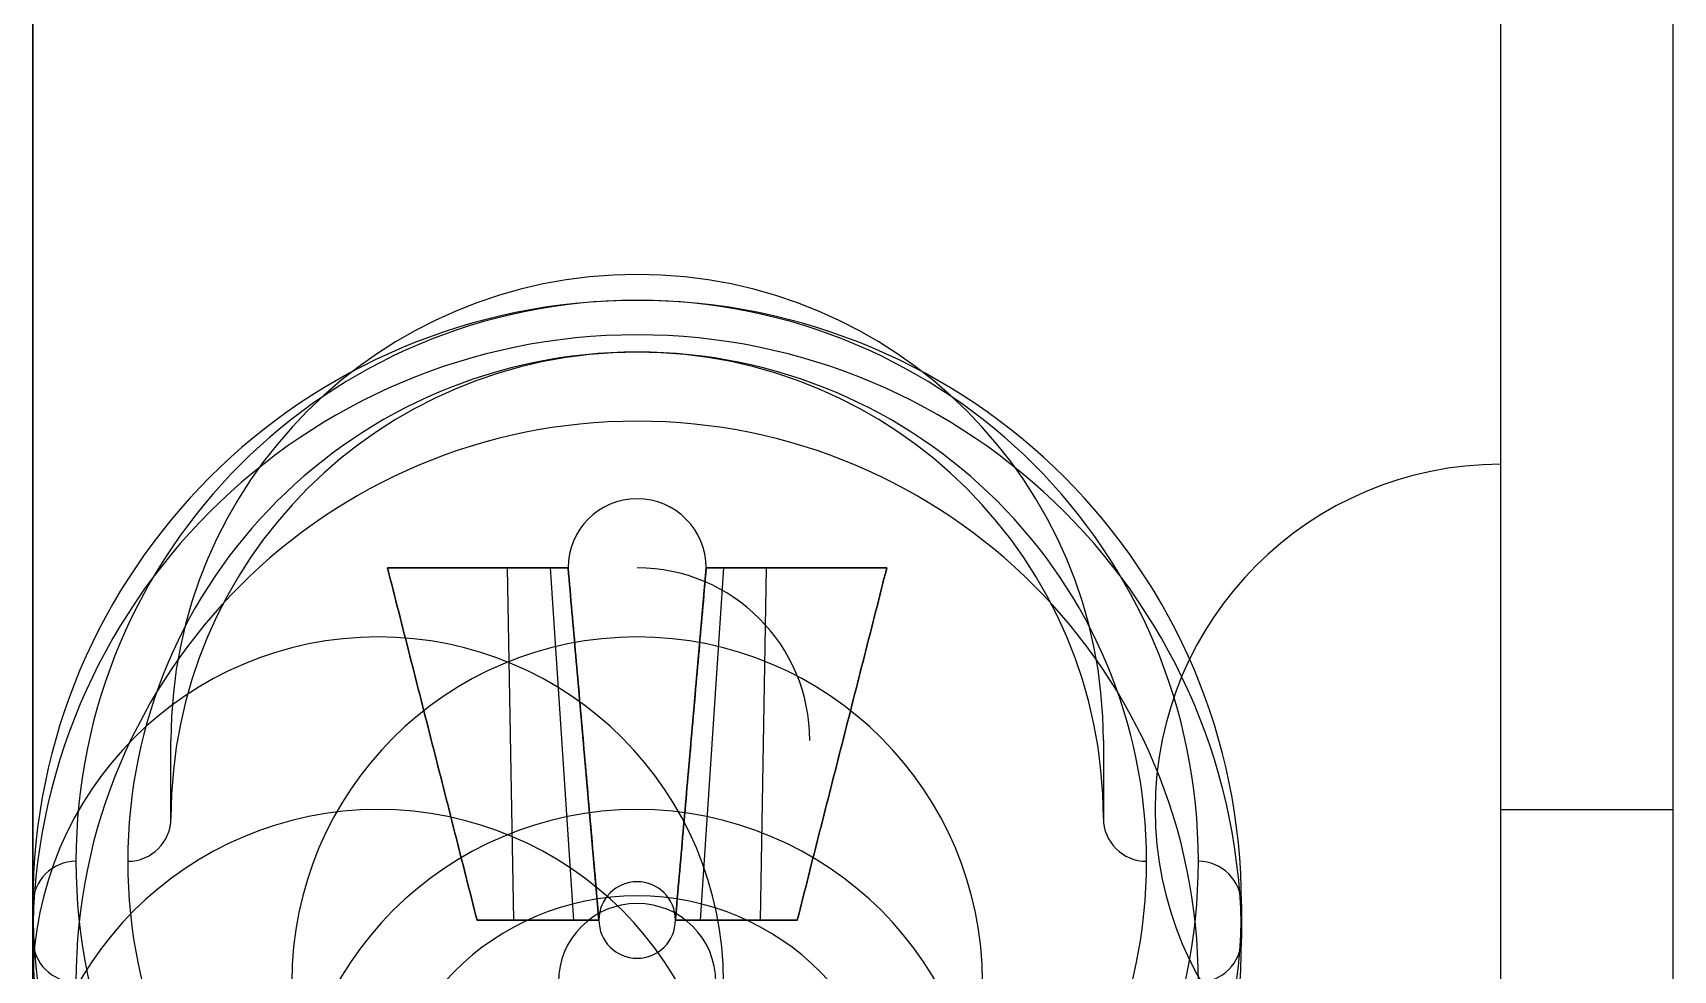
# Model space of a CAD drawing. Header units: millimetres. Extents: x -58 to 58, y -6 to 23.
# Drawn here: x -58 to -48.5, y 1.07 to 6.5 of the extents above; entities that cross this region are included whole.
import ezdxf

# ---------------------------------------------------------------- set-up
doc = ezdxf.new("R2010")
doc.units = ezdxf.units.MM
doc.header["$MEASUREMENT"] = 0
doc.layers.add('CL57_ASM', color=7, linetype='CONTINUOUS')

msp = doc.modelspace()

# ---------------------------------------------------------------- linework, layer by layer
at = {"layer": 'CL57_ASM'}
for p, q in [((-49.5, 22.5, -65.7), (-49.5, 2, -65.7)), ((-49.5, 22.5), (-49.5, 0)), ((-49.5, 22.5, -65.7), (-49.5, 2, -65.7)), ((-49.5, 22.5), (-49.5, 0)), ((-49.5, 22.5, -65.7), (-49.5, 2, -65.7)), ((-49.5, 22.5), (-49.5, 0)), ((-49.5, 22.5, -65.7), (-49.5, 2, -65.7)), ((-49.5, 22.5), (-49.5, 0)), ((-49.5, 22.5, -65.7), (-49.5, 2, -65.7)), ((-49.5, 22.5), (-49.5, 0)), ((-49.5, 22.5, -65.7), (-49.5, 2, -65.7)), ((-49.5, 22.5), (-49.5, 0)), ((-48.5, 2, -65.7), (-48.5, 22, -65.7)), ((-48.5, 0, -1), (-48.5, 22, -1)), ((-48.5, 0, -1), (-48.5, 22, -1)), ((-48.5, 2, -65.7), (-48.5, 22, -65.7)), ((-48.5, 2, -65.7), (-48.5, 22, -65.7)), ((-48.5, 0, -1), (-48.5, 22, -1)), ((-48.5, 0, -1), (-48.5, 22, -1)), ((-48.5, 2, -65.7), (-48.5, 22, -65.7)), ((-48.5, 2, -65.7), (-48.5, 22, -65.7)), ((-48.5, 0, -1), (-48.5, 22, -1)), ((-48.5, 0, -1), (-48.5, 22, -1)), ((-48.5, 2, -65.7), (-48.5, 22, -65.7)), ((-58, 9, -65.7), (-58, 0, -65.7)), ((-58, 9, -65.7), (-58, 0, -65.7)), ((-58, -3.5, -69.2), (-58, 9, -69.2)), ((-58, -3.5, -69.2), (-58, 9, -69.2)), ((-58, 9, -65.7), (-58, 0, -65.7)), ((-58, 9, -65.7), (-58, 0, -65.7)), ((-58, -3.5, -69.2), (-58, 9, -69.2)), ((-58, -3.5, -69.2), (-58, 9, -69.2)), ((-58, 9, -65.7), (-58, 0, -65.7)), ((-58, 9, -65.7), (-58, 0, -65.7)), ((-58, -3.5, -69.2), (-58, 9, -69.2)), ((-58, -3.5, -69.2), (-58, 9, -69.2)), ((-55.9457, 3.4, -33.9), (-55.25, 3.4, -33.9)), ((-55.25, 3.4, -33.1), (-55.9457, 3.4, -33.1)), ((-55.9457, 3.4, -33.9), (-55.25, 3.4, -33.9)), ((-55.25, 3.4, -33.1), (-55.9457, 3.4, -33.1)), ((-55.9457, 3.4, -33.9), (-55.25, 3.4, -33.9)), ((-55.25, 3.4, -33.1), (-55.9457, 3.4, -33.1)), ((-55.9457, 3.4, -33.9), (-55.25, 3.4, -33.9)), ((-55.25, 3.4, -33.1), (-55.9457, 3.4, -33.1)), ((-55.9457, 3.4, -33.9), (-55.25, 3.4, -33.9)), ((-55.25, 3.4, -33.1), (-55.9457, 3.4, -33.1)), ((-55.9457, 3.4, -33.9), (-55.25, 3.4, -33.9)), ((-55.25, 3.4, -33.1), (-55.9457, 3.4, -33.1)), ((-55.0025, 3.4, -34.0025), (-55.25, 3.4, -33.9)), ((-55.25, 3.4, -33.1), (-55.0025, 3.4, -32.9975)), ((-55.2145, 1.36, -33.7215), (-55.25, 3.4, -33.9)), ((-55.2145, 1.36, -33.7215), (-55.25, 3.4, -33.9)), ((-55.0025, 3.4, -34.0025), (-55.25, 3.4, -33.9)), ((-55.25, 3.4, -33.1), (-55.0025, 3.4, -32.9975)), ((-55.2145, 1.36, -33.2785), (-55.25, 3.4, -33.1)), ((-55.2145, 1.36, -33.2785), (-55.25, 3.4, -33.1)), ((-55.0025, 3.4, -34.0025), (-55.25, 3.4, -33.9)), ((-55.25, 3.4, -33.1), (-55.0025, 3.4, -32.9975)), ((-55.2145, 1.36, -33.7215), (-55.25, 3.4, -33.9)), ((-55.2145, 1.36, -33.7215), (-55.25, 3.4, -33.9)), ((-55.0025, 3.4, -34.0025), (-55.25, 3.4, -33.9)), ((-55.25, 3.4, -33.1), (-55.0025, 3.4, -32.9975)), ((-55.2145, 1.36, -33.2785), (-55.25, 3.4, -33.1)), ((-55.2145, 1.36, -33.2785), (-55.25, 3.4, -33.1)), ((-55.0025, 3.4, -34.0025), (-55.25, 3.4, -33.9)), ((-55.25, 3.4, -33.1), (-55.0025, 3.4, -32.9975)), ((-55.2145, 1.36, -33.7215), (-55.25, 3.4, -33.9)), ((-55.2145, 1.36, -33.7215), (-55.25, 3.4, -33.9)), ((-55.0025, 3.4, -34.0025), (-55.25, 3.4, -33.9)), ((-55.25, 3.4, -33.1), (-55.0025, 3.4, -32.9975)), ((-55.2145, 1.36, -33.2785), (-55.25, 3.4, -33.1)), ((-55.2145, 1.36, -33.2785), (-55.25, 3.4, -33.1)), ((-54.9, 3.4, -34.25), (-55.0025, 3.4, -34.0025)), ((-55.0025, 3.4, -32.9975), (-54.9, 3.4, -32.75)), ((-54.8659, 1.36, -33.8659), (-55.0025, 3.4, -34.0025)), ((-54.8659, 1.36, -33.8659), (-55.0025, 3.4, -34.0025)), ((-54.9, 3.4, -34.25), (-55.0025, 3.4, -34.0025)), ((-54.8659, 1.36, -33.1341), (-55.0025, 3.4, -32.9975)), ((-55.0025, 3.4, -32.9975), (-54.9, 3.4, -32.75)), ((-54.8659, 1.36, -33.1341), (-55.0025, 3.4, -32.9975)), ((-54.9, 3.4, -34.25), (-55.0025, 3.4, -34.0025)), ((-55.0025, 3.4, -32.9975), (-54.9, 3.4, -32.75)), ((-54.8659, 1.36, -33.8659), (-55.0025, 3.4, -34.0025)), ((-54.8659, 1.36, -33.8659), (-55.0025, 3.4, -34.0025)), ((-54.9, 3.4, -34.25), (-55.0025, 3.4, -34.0025)), ((-54.8659, 1.36, -33.1341), (-55.0025, 3.4, -32.9975)), ((-55.0025, 3.4, -32.9975), (-54.9, 3.4, -32.75)), ((-54.8659, 1.36, -33.1341), (-55.0025, 3.4, -32.9975)), ((-54.9, 3.4, -34.25), (-55.0025, 3.4, -34.0025)), ((-55.0025, 3.4, -32.9975), (-54.9, 3.4, -32.75)), ((-54.8659, 1.36, -33.8659), (-55.0025, 3.4, -34.0025)), ((-54.8659, 1.36, -33.8659), (-55.0025, 3.4, -34.0025)), ((-54.9, 3.4, -34.25), (-55.0025, 3.4, -34.0025)), ((-54.8659, 1.36, -33.1341), (-55.0025, 3.4, -32.9975)), ((-55.0025, 3.4, -32.9975), (-54.9, 3.4, -32.75)), ((-54.8659, 1.36, -33.1341), (-55.0025, 3.4, -32.9975)), ((-54.9, 3.4, -34.25), (-54.9, 3.4, -34.9457)), ((-54.9, 3.4, -32.0543), (-54.9, 3.4, -32.75)), ((-54.7215, 1.36, -34.2145), (-54.9, 3.4, -34.25)), ((-54.7215, 1.36, -34.2145), (-54.9, 3.4, -34.25)), ((-54.9, 3.4, -34.25), (-54.9, 3.4, -34.9457)), ((-54.7215, 1.36, -32.7855), (-54.9, 3.4, -32.75)), ((-54.9, 3.4, -32.0543), (-54.9, 3.4, -32.75)), ((-54.7215, 1.36, -32.7855), (-54.9, 3.4, -32.75)), ((-54.9, 3.4, -34.25), (-54.9, 3.4, -34.9457)), ((-54.9, 3.4, -32.0543), (-54.9, 3.4, -32.75)), ((-54.7215, 1.36, -34.2145), (-54.9, 3.4, -34.25)), ((-54.7215, 1.36, -34.2145), (-54.9, 3.4, -34.25)), ((-54.9, 3.4, -34.25), (-54.9, 3.4, -34.9457)), ((-54.7215, 1.36, -32.7855), (-54.9, 3.4, -32.75)), ((-54.9, 3.4, -32.0543), (-54.9, 3.4, -32.75)), ((-54.7215, 1.36, -32.7855), (-54.9, 3.4, -32.75)), ((-54.9, 3.4, -34.25), (-54.9, 3.4, -34.9457)), ((-54.9, 3.4, -32.0543), (-54.9, 3.4, -32.75)), ((-54.7215, 1.36, -34.2145), (-54.9, 3.4, -34.25)), ((-54.7215, 1.36, -34.2145), (-54.9, 3.4, -34.25)), ((-54.9, 3.4, -34.25), (-54.9, 3.4, -34.9457)), ((-54.7215, 1.36, -32.7855), (-54.9, 3.4, -32.75)), ((-54.9, 3.4, -32.0543), (-54.9, 3.4, -32.75)), ((-54.7215, 1.36, -32.7855), (-54.9, 3.4, -32.75)), ((-54.2785, 1.36, -34.2145), (-54.1, 3.4, -34.25)), ((-54.2785, 1.36, -34.2145), (-54.1, 3.4, -34.25)), ((-54.2785, 1.36, -32.7855), (-54.1, 3.4, -32.75)), ((-54.2785, 1.36, -32.7855), (-54.1, 3.4, -32.75)), ((-54.2785, 1.36, -34.2145), (-54.1, 3.4, -34.25)), ((-54.2785, 1.36, -34.2145), (-54.1, 3.4, -34.25)), ((-54.2785, 1.36, -32.7855), (-54.1, 3.4, -32.75)), ((-54.2785, 1.36, -32.7855), (-54.1, 3.4, -32.75)), ((-54.2785, 1.36, -34.2145), (-54.1, 3.4, -34.25)), ((-54.2785, 1.36, -34.2145), (-54.1, 3.4, -34.25)), ((-54.2785, 1.36, -32.7855), (-54.1, 3.4, -32.75)), ((-54.2785, 1.36, -32.7855), (-54.1, 3.4, -32.75)), ((-54.1341, 1.36, -33.8659), (-53.9975, 3.4, -34.0025)), ((-54.1341, 1.36, -33.8659), (-53.9975, 3.4, -34.0025)), ((-54.1341, 1.36, -33.1341), (-53.9975, 3.4, -32.9975)), ((-54.1341, 1.36, -33.1341), (-53.9975, 3.4, -32.9975)), ((-54.1341, 1.36, -33.8659), (-53.9975, 3.4, -34.0025)), ((-54.1341, 1.36, -33.8659), (-53.9975, 3.4, -34.0025)), ((-54.1341, 1.36, -33.1341), (-53.9975, 3.4, -32.9975)), ((-54.1341, 1.36, -33.1341), (-53.9975, 3.4, -32.9975)), ((-54.1341, 1.36, -33.8659), (-53.9975, 3.4, -34.0025)), ((-54.1341, 1.36, -33.8659), (-53.9975, 3.4, -34.0025)), ((-54.1341, 1.36, -33.1341), (-53.9975, 3.4, -32.9975)), ((-54.1341, 1.36, -33.1341), (-53.9975, 3.4, -32.9975)), ((-54.1, 3.4, -34.9457), (-54.1, 3.4, -34.25)), ((-53.9975, 3.4, -34.0025), (-54.1, 3.4, -34.25)), ((-54.1, 3.4, -32.75), (-53.9975, 3.4, -32.9975)), ((-54.1, 3.4, -32.75), (-54.1, 3.4, -32.0543)), ((-54.1, 3.4, -34.9457), (-54.1, 3.4, -34.25)), ((-53.9975, 3.4, -34.0025), (-54.1, 3.4, -34.25)), ((-54.1, 3.4, -32.75), (-53.9975, 3.4, -32.9975)), ((-54.1, 3.4, -32.75), (-54.1, 3.4, -32.0543)), ((-54.1, 3.4, -34.9457), (-54.1, 3.4, -34.25)), ((-53.9975, 3.4, -34.0025), (-54.1, 3.4, -34.25)), ((-54.1, 3.4, -32.75), (-53.9975, 3.4, -32.9975)), ((-54.1, 3.4, -32.75), (-54.1, 3.4, -32.0543)), ((-54.1, 3.4, -34.9457), (-54.1, 3.4, -34.25)), ((-53.9975, 3.4, -34.0025), (-54.1, 3.4, -34.25)), ((-54.1, 3.4, -32.75), (-53.9975, 3.4, -32.9975)), ((-54.1, 3.4, -32.75), (-54.1, 3.4, -32.0543)), ((-54.1, 3.4, -34.9457), (-54.1, 3.4, -34.25)), ((-53.9975, 3.4, -34.0025), (-54.1, 3.4, -34.25)), ((-54.1, 3.4, -32.75), (-53.9975, 3.4, -32.9975)), ((-54.1, 3.4, -32.75), (-54.1, 3.4, -32.0543)), ((-54.1, 3.4, -34.9457), (-54.1, 3.4, -34.25)), ((-53.9975, 3.4, -34.0025), (-54.1, 3.4, -34.25)), ((-54.1, 3.4, -32.75), (-53.9975, 3.4, -32.9975)), ((-54.1, 3.4, -32.75), (-54.1, 3.4, -32.0543)), ((-53.75, 3.4, -33.9), (-53.9975, 3.4, -34.0025)), ((-53.9975, 3.4, -32.9975), (-53.75, 3.4, -33.1)), ((-53.75, 3.4, -33.9), (-53.9975, 3.4, -34.0025)), ((-53.9975, 3.4, -32.9975), (-53.75, 3.4, -33.1)), ((-53.75, 3.4, -33.9), (-53.9975, 3.4, -34.0025)), ((-53.9975, 3.4, -32.9975), (-53.75, 3.4, -33.1)), ((-53.75, 3.4, -33.9), (-53.9975, 3.4, -34.0025)), ((-53.9975, 3.4, -32.9975), (-53.75, 3.4, -33.1)), ((-53.75, 3.4, -33.9), (-53.9975, 3.4, -34.0025)), ((-53.9975, 3.4, -32.9975), (-53.75, 3.4, -33.1)), ((-53.75, 3.4, -33.9), (-53.9975, 3.4, -34.0025)), ((-53.9975, 3.4, -32.9975), (-53.75, 3.4, -33.1)), ((-53.7855, 1.36, -33.7215), (-53.75, 3.4, -33.9)), ((-53.7855, 1.36, -33.7215), (-53.75, 3.4, -33.9)), ((-53.7855, 1.36, -33.2785), (-53.75, 3.4, -33.1)), ((-53.7855, 1.36, -33.2785), (-53.75, 3.4, -33.1)), ((-53.7855, 1.36, -33.7215), (-53.75, 3.4, -33.9)), ((-53.7855, 1.36, -33.7215), (-53.75, 3.4, -33.9)), ((-53.7855, 1.36, -33.2785), (-53.75, 3.4, -33.1)), ((-53.7855, 1.36, -33.2785), (-53.75, 3.4, -33.1)), ((-53.7855, 1.36, -33.7215), (-53.75, 3.4, -33.9)), ((-53.7855, 1.36, -33.7215), (-53.75, 3.4, -33.9)), ((-53.7855, 1.36, -33.2785), (-53.75, 3.4, -33.1)), ((-53.7855, 1.36, -33.2785), (-53.75, 3.4, -33.1)), ((-53.75, 3.4, -33.9), (-53.0543, 3.4, -33.9)), ((-53.0543, 3.4, -33.1), (-53.75, 3.4, -33.1)), ((-53.75, 3.4, -33.9), (-53.0543, 3.4, -33.9)), ((-53.0543, 3.4, -33.1), (-53.75, 3.4, -33.1)), ((-53.75, 3.4, -33.9), (-53.0543, 3.4, -33.9)), ((-53.0543, 3.4, -33.1), (-53.75, 3.4, -33.1)), ((-53.75, 3.4, -33.9), (-53.0543, 3.4, -33.9)), ((-53.0543, 3.4, -33.1), (-53.75, 3.4, -33.1)), ((-53.75, 3.4, -33.9), (-53.0543, 3.4, -33.9)), ((-53.0543, 3.4, -33.1), (-53.75, 3.4, -33.1)), ((-53.75, 3.4, -33.9), (-53.0543, 3.4, -33.9)), ((-53.0543, 3.4, -33.1), (-53.75, 3.4, -33.1)), ((-57.2, 1.95, -33.5), (-57.2, 2.4, -33.5)), ((-57.2, 1.95, -33.5), (-57.2, 2.4, -33.5)), ((-57.2, 1.95, -33.5), (-57.2, 2.4, -33.5)), ((-57.2, 1.95, -33.5), (-57.2, 2.4, -33.5)), ((-57.2, 1.95, -33.5), (-57.2, 2.4, -33.5)), ((-57.2, 1.95, -33.5), (-57.2, 2.4, -33.5)), ((-51.8, 2.4, -33.5), (-51.8, 1.95, -33.5)), ((-51.8, 2.4, -33.5), (-51.8, 1.95, -33.5)), ((-51.8, 2.4, -33.5), (-51.8, 1.95, -33.5)), ((-51.8, 2.4, -33.5), (-51.8, 1.95, -33.5)), ((-51.8, 2.4, -33.5), (-51.8, 1.95, -33.5)), ((-51.8, 2.4, -33.5), (-51.8, 1.95, -33.5)), ((-49.5, 2, -65.7), (-48.5, 2, -65.7)), ((-49.5, 2, -65.7), (-48.5, 2, -65.7)), ((-49.5, 2, -65.7), (-48.5, 2, -65.7)), ((-49.5, 2, -65.7), (-48.5, 2, -65.7)), ((-49.5, 2, -65.7), (-48.5, 2, -65.7)), ((-49.5, 2, -65.7), (-48.5, 2, -65.7)), ((-58, 1.25, -33.5), (-58, 1.45, -33.5)), ((-58, 1.25, -33.5), (-58, 1.45, -33.5)), ((-58, 1.25, -33.5), (-58, 1.45, -33.5)), ((-58, 1.25, -33.5), (-58, 1.45, -33.5)), ((-58, 1.25, -33.5), (-58, 1.45, -33.5)), ((-58, 1.25, -33.5), (-58, 1.45, -33.5)), ((-51, 1.45, -33.5), (-51, 1.25, -33.5)), ((-51, 1.45, -33.5), (-51, 1.25, -33.5)), ((-51, 1.45, -33.5), (-51, 1.25, -33.5)), ((-51, 1.45, -33.5), (-51, 1.25, -33.5)), ((-51, 1.45, -33.5), (-51, 1.25, -33.5)), ((-51, 1.45, -33.5), (-51, 1.25, -33.5)), ((-55.4273, 1.36, -33.2785), (-55.2145, 1.36, -33.2785)), ((-55.2145, 1.36, -33.7215), (-55.4273, 1.36, -33.7215)), ((-55.2145, 1.36, -33.7215), (-55.4273, 1.36, -33.7215)), ((-55.4273, 1.36, -33.2785), (-55.2145, 1.36, -33.2785)), ((-55.4273, 1.36, -33.2785), (-55.2145, 1.36, -33.2785)), ((-55.2145, 1.36, -33.7215), (-55.4273, 1.36, -33.7215)), ((-55.2145, 1.36, -33.7215), (-55.4273, 1.36, -33.7215)), ((-55.4273, 1.36, -33.2785), (-55.2145, 1.36, -33.2785)), ((-55.4273, 1.36, -33.2785), (-55.2145, 1.36, -33.2785)), ((-55.2145, 1.36, -33.7215), (-55.4273, 1.36, -33.7215)), ((-55.2145, 1.36, -33.7215), (-55.4273, 1.36, -33.7215)), ((-55.4273, 1.36, -33.2785), (-55.2145, 1.36, -33.2785)), ((-54.8659, 1.36, -33.1341), (-55.2145, 1.36, -33.2785)), ((-55.2145, 1.36, -33.7215), (-54.8659, 1.36, -33.8659)), ((-55.2145, 1.36, -33.7215), (-54.8659, 1.36, -33.8659)), ((-54.8659, 1.36, -33.1341), (-55.2145, 1.36, -33.2785)), ((-54.8659, 1.36, -33.1341), (-55.2145, 1.36, -33.2785)), ((-55.2145, 1.36, -33.7215), (-54.8659, 1.36, -33.8659)), ((-55.2145, 1.36, -33.7215), (-54.8659, 1.36, -33.8659)), ((-54.8659, 1.36, -33.1341), (-55.2145, 1.36, -33.2785)), ((-54.8659, 1.36, -33.1341), (-55.2145, 1.36, -33.2785)), ((-55.2145, 1.36, -33.7215), (-54.8659, 1.36, -33.8659)), ((-55.2145, 1.36, -33.7215), (-54.8659, 1.36, -33.8659)), ((-54.8659, 1.36, -33.1341), (-55.2145, 1.36, -33.2785)), ((-54.7215, 1.36, -32.7855), (-54.8659, 1.36, -33.1341)), ((-54.8659, 1.36, -33.8659), (-54.7215, 1.36, -34.2145)), ((-54.8659, 1.36, -33.8659), (-54.7215, 1.36, -34.2145)), ((-54.7215, 1.36, -32.7855), (-54.8659, 1.36, -33.1341)), ((-54.7215, 1.36, -32.7855), (-54.8659, 1.36, -33.1341)), ((-54.8659, 1.36, -33.8659), (-54.7215, 1.36, -34.2145)), ((-54.8659, 1.36, -33.8659), (-54.7215, 1.36, -34.2145)), ((-54.7215, 1.36, -32.7855), (-54.8659, 1.36, -33.1341)), ((-54.7215, 1.36, -32.7855), (-54.8659, 1.36, -33.1341)), ((-54.8659, 1.36, -33.8659), (-54.7215, 1.36, -34.2145)), ((-54.8659, 1.36, -33.8659), (-54.7215, 1.36, -34.2145)), ((-54.7215, 1.36, -32.7855), (-54.8659, 1.36, -33.1341)), ((-54.7215, 1.36, -32.7855), (-54.7215, 1.36, -32.5727)), ((-54.7215, 1.36, -34.4273), (-54.7215, 1.36, -34.2145)), ((-54.7215, 1.36, -34.4273), (-54.7215, 1.36, -34.2145)), ((-54.7215, 1.36, -32.7855), (-54.7215, 1.36, -32.5727)), ((-54.7215, 1.36, -32.7855), (-54.7215, 1.36, -32.5727)), ((-54.7215, 1.36, -34.4273), (-54.7215, 1.36, -34.2145)), ((-54.7215, 1.36, -34.4273), (-54.7215, 1.36, -34.2145)), ((-54.7215, 1.36, -32.7855), (-54.7215, 1.36, -32.5727)), ((-54.7215, 1.36, -32.7855), (-54.7215, 1.36, -32.5727)), ((-54.7215, 1.36, -34.4273), (-54.7215, 1.36, -34.2145)), ((-54.7215, 1.36, -34.4273), (-54.7215, 1.36, -34.2145)), ((-54.7215, 1.36, -32.7855), (-54.7215, 1.36, -32.5727)), ((-54.2785, 1.36, -32.5727), (-54.2785, 1.36, -32.7855)), ((-54.1341, 1.36, -33.1341), (-54.2785, 1.36, -32.7855)), ((-54.2785, 1.36, -34.2145), (-54.1341, 1.36, -33.8659)), ((-54.2785, 1.36, -34.2145), (-54.2785, 1.36, -34.4273)), ((-54.2785, 1.36, -34.2145), (-54.2785, 1.36, -34.4273)), ((-54.2785, 1.36, -34.2145), (-54.1341, 1.36, -33.8659)), ((-54.1341, 1.36, -33.1341), (-54.2785, 1.36, -32.7855)), ((-54.2785, 1.36, -32.5727), (-54.2785, 1.36, -32.7855)), ((-54.2785, 1.36, -32.5727), (-54.2785, 1.36, -32.7855)), ((-54.1341, 1.36, -33.1341), (-54.2785, 1.36, -32.7855)), ((-54.2785, 1.36, -34.2145), (-54.1341, 1.36, -33.8659)), ((-54.2785, 1.36, -34.2145), (-54.2785, 1.36, -34.4273)), ((-54.2785, 1.36, -34.2145), (-54.2785, 1.36, -34.4273)), ((-54.2785, 1.36, -34.2145), (-54.1341, 1.36, -33.8659)), ((-54.1341, 1.36, -33.1341), (-54.2785, 1.36, -32.7855)), ((-54.2785, 1.36, -32.5727), (-54.2785, 1.36, -32.7855)), ((-54.2785, 1.36, -32.5727), (-54.2785, 1.36, -32.7855)), ((-54.1341, 1.36, -33.1341), (-54.2785, 1.36, -32.7855)), ((-54.2785, 1.36, -34.2145), (-54.1341, 1.36, -33.8659)), ((-54.2785, 1.36, -34.2145), (-54.2785, 1.36, -34.4273)), ((-54.2785, 1.36, -34.2145), (-54.2785, 1.36, -34.4273)), ((-54.2785, 1.36, -34.2145), (-54.1341, 1.36, -33.8659)), ((-54.1341, 1.36, -33.1341), (-54.2785, 1.36, -32.7855)), ((-54.2785, 1.36, -32.5727), (-54.2785, 1.36, -32.7855)), ((-53.7855, 1.36, -33.2785), (-54.1341, 1.36, -33.1341)), ((-54.1341, 1.36, -33.8659), (-53.7855, 1.36, -33.7215)), ((-54.1341, 1.36, -33.8659), (-53.7855, 1.36, -33.7215)), ((-53.7855, 1.36, -33.2785), (-54.1341, 1.36, -33.1341)), ((-53.7855, 1.36, -33.2785), (-54.1341, 1.36, -33.1341)), ((-54.1341, 1.36, -33.8659), (-53.7855, 1.36, -33.7215)), ((-54.1341, 1.36, -33.8659), (-53.7855, 1.36, -33.7215)), ((-53.7855, 1.36, -33.2785), (-54.1341, 1.36, -33.1341)), ((-53.7855, 1.36, -33.2785), (-54.1341, 1.36, -33.1341)), ((-54.1341, 1.36, -33.8659), (-53.7855, 1.36, -33.7215)), ((-54.1341, 1.36, -33.8659), (-53.7855, 1.36, -33.7215)), ((-53.7855, 1.36, -33.2785), (-54.1341, 1.36, -33.1341)), ((-53.7855, 1.36, -33.2785), (-53.5727, 1.36, -33.2785)), ((-53.5727, 1.36, -33.7215), (-53.7855, 1.36, -33.7215)), ((-53.5727, 1.36, -33.7215), (-53.7855, 1.36, -33.7215)), ((-53.7855, 1.36, -33.2785), (-53.5727, 1.36, -33.2785)), ((-53.7855, 1.36, -33.2785), (-53.5727, 1.36, -33.2785)), ((-53.5727, 1.36, -33.7215), (-53.7855, 1.36, -33.7215)), ((-53.5727, 1.36, -33.7215), (-53.7855, 1.36, -33.7215)), ((-53.7855, 1.36, -33.2785), (-53.5727, 1.36, -33.2785)), ((-53.7855, 1.36, -33.2785), (-53.5727, 1.36, -33.2785)), ((-53.5727, 1.36, -33.7215), (-53.7855, 1.36, -33.7215)), ((-53.5727, 1.36, -33.7215), (-53.7855, 1.36, -33.7215)), ((-53.7855, 1.36, -33.2785), (-53.5727, 1.36, -33.2785))]:
    msp.add_line(p, q, dxfattribs=at)
for centre, radius, start, end in [((-54.5, 2.4, -33.5), 2.7, 0, 180), ((-54.5, 2.4, -33.5), 2.7, 0, 0), ((-54.5, 2.4, -33.5), 2.7, 0, 180), ((-54.5, 2.4, -33.5), 2.7, 0, 0), ((-54.5, 2.4, -33.5), 2.7, 0, 180), ((-54.5, 2.4, -33.5), 2.7, 0, 0), ((-54.5, 2.4, -33.5), 2.7, 0, 180), ((-54.5, 2.4, -33.5), 2.7, 0, 0), ((-54.5, 2.4, -33.5), 2.7, 0, 180), ((-54.5, 2.4, -33.5), 2.7, 0, 0), ((-54.5, 2.4, -33.5), 2.7, 0, 180), ((-54.5, 2.4, -33.5), 2.7, 0, 0), ((-54.5, 1.45, -33.5), 3.5, 0, 180), ((-54.5, 1.45, -33.5), 3.5, 0, 180), ((-54.5, 1.45, -33.5), 3.5, 0, 180), ((-54.5, 1.45, -33.5), 3.5, 0, 180), ((-54.5, 1.45, -33.5), 3.5, 0, 180), ((-54.5, 1.45, -33.5), 3.5, 0, 180), ((-54.5, 1.7, -33.5), 3.25, 0, 180), ((-54.5, 1.7, -33.5), 3.25, 0, 180), ((-54.5, 1.7, -33.5), 3.25, 0, 180), ((-54.5, 1.7, -33.5), 3.25, 0, 180), ((-54.5, 1.7, -33.5), 3.25, 0, 180), ((-54.5, 1.7, -33.5), 3.25, 0, 180), ((-54.5, 3.4, -33.5), 1.5, 180, 180), ((-54.5, 3.4, -33.5), 1.5, 180, 180), ((-54.5, 3.4, -33.5), 1.5, 180, 180), ((-54.5, 3.4, -33.5), 1.5, 180, 180), ((-54.5, 3.4, -33.5), 1.5, 180, 180), ((-54.5, 3.4, -33.5), 1.5, 180, 180), ((-54.5, 3.4, -33.5), 1.44568, 0, 0), ((-54.5, 3.4, -33.5), 1.44568, 180, 180), ((-54.5, 3.4, -33.5), 1.44568, 180, 180), ((-54.5, 3.4, -33.5), 1.44568, 0, 0), ((-54.5, 3.4, -33.5), 1.44568, 0, 0), ((-54.5, 3.4, -33.5), 1.44568, 180, 180), ((-54.5, 3.4, -33.5), 1.44568, 180, 180), ((-54.5, 3.4, -33.5), 1.44568, 0, 0), ((-54.5, 3.4, -33.5), 1.44568, 0, 0), ((-54.5, 3.4, -33.5), 1.44568, 180, 180), ((-54.5, 3.4, -33.5), 1.44568, 180, 180), ((-54.5, 3.4, -33.5), 1.44568, 0, 0), ((-54.5, 1.25, -33.5), 3.5, 0, 180), ((-54.5, 1.25, -33.5), 3.5, 0, 180), ((-54.5, 1.25, -33.5), 3.5, 0, 180), ((-54.5, 1.25, -33.5), 3.5, 0, 180), ((-54.5, 1.25, -33.5), 3.5, 0, 180), ((-54.5, 1.25, -33.5), 3.5, 0, 180), ((-54.5, 1.7, -33.5), 2.95, 0, 180), ((-54.5, 1.7, -33.5), 2.95, 0, 180), ((-54.5, 1.7, -33.5), 2.95, 0, 180), ((-54.5, 1.7, -33.5), 2.95, 0, 180), ((-54.5, 1.7, -33.5), 2.95, 0, 180), ((-54.5, 1.7, -33.5), 2.95, 0, 180), ((-54.5, 1.95, -33.5), 2.7, 0, 180), ((-54.5, 1.95, -33.5), 2.7, 0, 180), ((-54.5, 1.95, -33.5), 2.7, 0, 180), ((-54.5, 1.95, -33.5), 2.7, 0, 180), ((-54.5, 1.95, -33.5), 2.7, 0, 180), ((-54.5, 1.95, -33.5), 2.7, 0, 180), ((-54.5, 1.95, -33.5), 2.7, 0, 180), ((-54.5, 1.95, -33.5), 2.7, 0, 180), ((-54.5, 1.95, -33.5), 2.7, 0, 180), ((-54.5, 1.95, -33.5), 2.7, 0, 180), ((-54.5, 1.95, -33.5), 2.7, 0, 180), ((-54.5, 1.95, -33.5), 2.7, 0, 180), ((-54.5, 1, -33.5), 3.25, 0, 180), ((-54.5, 1, -33.5), 3.25, 0, 180), ((-54.5, 1, -33.5), 3.25, 0, 180), ((-54.5, 1, -33.5), 3.25, 0, 180), ((-54.5, 1, -33.5), 3.25, 0, 180), ((-54.5, 1, -33.5), 3.25, 0, 180), ((-49.5, 2, -63.7), 2, 90, -90), ((-49.5, 2, -63.7), 2, 90, -90), ((-49.5, 2, -63.7), 2, 90, -90), ((-49.5, 2, -63.7), 2, 90, -90), ((-49.5, 2, -63.7), 2, 90, -90), ((-49.5, 2, -63.7), 2, 90, -90), ((-54.5, 3.4, -33.5), 0.4, 0, 0), ((-54.5, 3.4, -33.5), 0.4, 0, 180), ((-54.5, 3.4, -33.5), 0.4, 0, 0), ((-54.5, 3.4, -33.5), 0.4, 0, 180), ((-54.5, 3.4, -33.5), 0.4, 0, 0), ((-54.5, 3.4, -33.5), 0.4, 0, 180), ((-54.5, 3.4, -33.5), 0.4, 0, 0), ((-54.5, 3.4, -33.5), 0.4, 0, 180), ((-54.5, 3.4, -33.5), 0.4, 0, 0), ((-54.5, 3.4, -33.5), 0.4, 0, 180), ((-54.5, 3.4, -33.5), 0.4, 0, 0), ((-54.5, 3.4, -33.5), 0.4, 0, 180), ((-54.5, 2.4, -35.2), 1, 0, 90), ((-54.5, 3.4, -33.5), 0, 0, 0), ((-54.5, 3.4, -33.5), 0, 0, 0), ((-54.5, 2.4, -35.2), 1, 0, 90), ((-54.5, 3.4, -33.5), 0, 0, 0), ((-54.5, 3.4, -33.5), 0, 0, 0), ((-54.5, 3.4, -33.5), 0, 180, 0), ((-54.5, 3.4, -33.5), 0, 180, 0), ((-54.5, 2.4, -35.2), 1, 0, 90), ((-54.5, 3.4, -33.5), 0, 0, 0), ((-54.5, 3.4, -33.5), 0, 0, 0), ((-54.5, 2.4, -35.2), 1, 0, 90), ((-54.5, 3.4, -33.5), 0, 0, 0), ((-54.5, 3.4, -33.5), 0, 0, 0), ((-54.5, 3.4, -33.5), 0, 180, 0), ((-54.5, 3.4, -33.5), 0, 180, 0), ((-54.5, 2.4, -35.2), 1, 0, 90), ((-54.5, 3.4, -33.5), 0, 0, 0), ((-54.5, 3.4, -33.5), 0, 0, 0), ((-54.5, 2.4, -35.2), 1, 0, 90), ((-54.5, 3.4, -33.5), 0, 0, 0), ((-54.5, 3.4, -33.5), 0, 0, 0), ((-54.5, 3.4, -33.5), 0, 180, 0), ((-54.5, 3.4, -33.5), 0, 180, 0), ((-56, 1, -39), 2, 0, 180), ((-56, 1, -39), 2, 0, 180), ((-56, 1, -39), 2, 0, 180), ((-56, 1, -39), 2, 0, 180), ((-56, 1, -39), 2, 0, 180), ((-56, 1, -39), 2, 0, 180), ((-54.5, 1, -33.5), 2, 0, 180), ((-54.5, 1, -33.5), 2, 0, 180), ((-54.5, 1, -33.5), 2, 0, 180), ((-54.5, 1, -33.5), 2, 0, 180), ((-54.5, 1, -33.5), 2, 0, 180), ((-54.5, 1, -33.5), 2, 0, 180), ((-54.5, 0, -47.5), 2.5, 0, 0), ((-54.5, 0, -19.5), 2.5, 0, 0), ((-54.5, 0, -19.5), 2.5, 0, 0), ((-54.5, 0, -47.5), 2.5, 0, 0), ((-54.5, 0, -47.5), 2.5, 0, 0), ((-54.5, 0, -19.5), 2.5, 0, 0), ((-54.5, 0, -19.5), 2.5, 0, 0), ((-54.5, 0, -47.5), 2.5, 0, 0), ((-54.5, 0, -47.5), 2.5, 0, 0), ((-54.5, 0, -19.5), 2.5, 0, 0), ((-54.5, 0, -19.5), 2.5, 0, 0), ((-54.5, 0, -47.5), 2.5, 0, 0), ((-54.5, 2.4, -33.5), 0, 0, 0), ((-54.5, 2.4, -33.5), 0, 180, 0), ((-54.5, 2.4, -33.5), 0, 180, 0), ((-54.5, 2.4, -31.8), 0, 90, 0), ((-54.5, 2.4, -31.8), 0, 90, 0), ((-54.5, 2.4, -33.5), 0, 0, 0), ((-54.5, 2.4, -33.5), 0, 0, 0), ((-54.5, 2.4, -33.5), 0, 180, 0), ((-54.5, 2.4, -33.5), 0, 180, 0), ((-54.5, 2.4, -31.8), 0, 90, 0), ((-54.5, 2.4, -31.8), 0, 90, 0), ((-54.5, 2.4, -33.5), 0, 0, 0), ((-54.5, 2.4, -33.5), 0, 0, 0), ((-54.5, 2.4, -33.5), 0, 180, 0), ((-54.5, 2.4, -33.5), 0, 180, 0), ((-54.5, 2.4, -31.8), 0, 90, 0), ((-54.5, 2.4, -31.8), 0, 90, 0), ((-54.5, 2.4, -33.5), 0, 0, 0), ((-54.5, 1.36, -33.5), 0.953384, 180, 180), ((-54.5, 1.36, -33.5), 0.953384, 180, 180), ((-54.5, 1.36, -33.5), 0.953384, 0, 0), ((-54.5, 1.36, -33.5), 0.953384, 0, 0), ((-54.5, 1.36, -33.5), 0.953384, 180, 180), ((-54.5, 1.36, -33.5), 0.953384, 180, 180), ((-54.5, 1.36, -33.5), 0.953384, 0, 0), ((-54.5, 1.36, -33.5), 0.953384, 0, 0), ((-54.5, 1.36, -33.5), 0.953384, 180, 180), ((-54.5, 1.36, -33.5), 0.953384, 180, 180), ((-54.5, 1.36, -33.5), 0.953384, 0, 0), ((-54.5, 1.36, -33.5), 0.953384, 0, 0), ((-54.5, 1.36, -33.5), 0.927291, 180, 180), ((-54.5, 1.36, -33.5), 0.927291, 180, 180), ((-54.5, 1.36, -33.5), 0.927291, 0, 0), ((-54.5, 1.36, -33.5), 0.927291, 0, 0), ((-54.5, 1.36, -33.5), 0.927291, 180, 180), ((-54.5, 1.36, -33.5), 0.927291, 180, 180), ((-54.5, 1.36, -33.5), 0.927291, 0, 0), ((-54.5, 1.36, -33.5), 0.927291, 0, 0), ((-54.5, 1.36, -33.5), 0.927291, 180, 180), ((-54.5, 1.36, -33.5), 0.927291, 180, 180), ((-54.5, 1.36, -33.5), 0.927291, 0, 0), ((-54.5, 1.36, -33.5), 0.927291, 0, 0), ((-56, 0, -28), 2, 0, 180), ((-56, 0, -28), 2, 0, 180), ((-56, 0, -28), 2, 0, 180), ((-56, 0, -28), 2, 0, 180), ((-56, 0, -28), 2, 0, 180), ((-56, 0, -28), 2, 0, 180), ((-54.5, 0, -33.5), 2, 0, 180), ((-54.5, 0, -33.5), 2, 0, 180), ((-54.5, 0, -33.5), 2, 0, 180), ((-54.5, 0, -33.5), 2, 0, 180), ((-54.5, 0, -33.5), 2, 0, 180), ((-54.5, 0, -33.5), 2, 0, 180), ((-48.5, 2, -63.7), 0, -90, 0), ((-48.5, 2, -63.7), 0, -90, 0), ((-48.5, 2, -63.7), 0, -90, 0), ((-48.5, 2, -63.7), 0, -90, 0), ((-48.5, 2, -63.7), 0, -90, 0), ((-48.5, 2, -63.7), 0, -90, 0), ((-57.45, 1.95, -33.5), 0.25, -90, 0), ((-57.45, 1.95, -33.5), 0.25, -90, 0), ((-57.45, 1.95, -33.5), 0.25, -90, 0), ((-57.45, 1.95, -33.5), 0.25, -90, 0), ((-57.45, 1.95, -33.5), 0.25, -90, 0), ((-57.45, 1.95, -33.5), 0.25, -90, 0), ((-51.55, 1.95, -33.5), 0.25, -180, -90), ((-51.55, 1.95, -33.5), 0.25, -180, -90), ((-51.55, 1.95, -33.5), 0.25, -180, -90), ((-51.55, 1.95, -33.5), 0.25, -180, -90), ((-51.55, 1.95, -33.5), 0.25, -180, -90), ((-51.55, 1.95, -33.5), 0.25, -180, -90), ((-57.75, 1.45, -33.5), 0.25, 90, 180), ((-57.75, 1.45, -33.5), 0.25, 90, 180), ((-57.75, 1.45, -33.5), 0.25, 90, 180), ((-57.75, 1.45, -33.5), 0.25, 90, 180), ((-57.75, 1.45, -33.5), 0.25, 90, 180), ((-57.75, 1.45, -33.5), 0.25, 90, 180), ((-54.5, 1.7, -33.5), 3.25, 180, 0), ((-54.5, 1.7, -33.5), 3.25, 180, 0), ((-54.5, 1.7, -33.5), 3.25, 180, 0), ((-54.5, 1.7, -33.5), 3.25, 180, 0), ((-54.5, 1.7, -33.5), 3.25, 180, 0), ((-54.5, 1.7, -33.5), 3.25, 180, 0), ((-54.5, 1.7, -33.5), 2.95, 180, 0), ((-54.5, 1.7, -33.5), 2.95, 180, 0), ((-54.5, 1.7, -33.5), 2.95, 180, 0), ((-54.5, 1.7, -33.5), 2.95, 180, 0), ((-54.5, 1.7, -33.5), 2.95, 180, 0), ((-54.5, 1.7, -33.5), 2.95, 180, 0), ((-51.25, 1.45, -33.5), 0.25, 0, 90), ((-51.25, 1.45, -33.5), 0.25, 0, 90), ((-51.25, 1.45, -33.5), 0.25, 0, 90), ((-51.25, 1.45, -33.5), 0.25, 0, 90), ((-51.25, 1.45, -33.5), 0.25, 0, 90), ((-51.25, 1.45, -33.5), 0.25, 0, 90), ((-54.5, 1.36, -33.5), 0.221523, 0, 180), ((-54.5, 1.36, -33.5), 0.221523, 0, 180), ((-54.5, 1.36, -33.5), 0.221523, 0, 180), ((-54.5, 1.36, -33.5), 0.221523, 0, 180), ((-54.5, 1.36, -33.5), 0.221523, 0, 180), ((-54.5, 1.36, -33.5), 0.221523, 0, 180), ((-54.5, 1.45, -33.5), 3.5, 180, 0), ((-54.5, 1.45, -33.5), 3.5, 180, 0), ((-54.5, 1.45, -33.5), 3.5, 180, 0), ((-54.5, 1.45, -33.5), 3.5, 180, 0), ((-54.5, 1.45, -33.5), 3.5, 180, 0), ((-54.5, 1.45, -33.5), 3.5, 180, 0), ((-54.5, 0, -8), 1.5, 0, 180), ((-54.5, 0, -8), 1.5, 0, 180), ((-54.5, 0, -8), 1.5, 0, 180), ((-54.5, 0, -8), 1.5, 0, 180), ((-54.5, 0, -8), 1.5, 0, 180), ((-54.5, 0, -8), 1.5, 0, 180), ((-54.5, 1, -33.5), 0.455788, 0, 180), ((-54.5, 1, -33.5), 0.455788, 0, 180), ((-54.5, 1, -33.5), 0.455788, 0, 180), ((-54.5, 1, -33.5), 0.455788, 0, 180), ((-54.5, 1, -33.5), 0.455788, 0, 180), ((-54.5, 1, -33.5), 0.455788, 0, 180), ((-54.5, 1.36, -33.5), 0.221523, 180, 0), ((-54.5, 1.36, -33.5), 0.221523, 180, 0), ((-54.5, 1.36, -33.5), 0.221523, 180, 0), ((-54.5, 1.36, -33.5), 0.221523, 180, 0), ((-54.5, 1.36, -33.5), 0.221523, 180, 0), ((-54.5, 1.36, -33.5), 0.221523, 180, 0), ((-54.5, 1.36, -33.5), 0, 0, 0), ((-54.5, 1.36, -33.5), 0, 0, 0), ((-54.5, 1.36, -33.5), 0, 0, 0), ((-54.5, 1.36, -33.5), 0, 0, 0), ((-54.5, 1.36, -33.5), 0, 0, 0), ((-54.5, 1.36, -33.5), 0, 0, 0), ((-57.75, 1.25, -33.5), 0.25, 180, -90), ((-54.5, 1.25, -33.5), 3.5, 180, 0), ((-57.75, 1.25, -33.5), 0.25, 180, -90), ((-54.5, 1.25, -33.5), 3.5, 180, 0), ((-57.75, 1.25, -33.5), 0.25, 180, -90), ((-54.5, 1.25, -33.5), 3.5, 180, 0), ((-57.75, 1.25, -33.5), 0.25, 180, -90), ((-54.5, 1.25, -33.5), 3.5, 180, 0), ((-57.75, 1.25, -33.5), 0.25, 180, -90), ((-54.5, 1.25, -33.5), 3.5, 180, 0), ((-57.75, 1.25, -33.5), 0.25, 180, -90), ((-54.5, 1.25, -33.5), 3.5, 180, 0), ((-51.25, 1.25, -33.5), 0.25, -90, 0), ((-51.25, 1.25, -33.5), 0.25, -90, 0), ((-51.25, 1.25, -33.5), 0.25, -90, 0), ((-51.25, 1.25, -33.5), 0.25, -90, 0), ((-51.25, 1.25, -33.5), 0.25, -90, 0), ((-51.25, 1.25, -33.5), 0.25, -90, 0)]:
    msp.add_arc(centre, radius, start, end, dxfattribs=at)
for points in [[(-55.9457, 3.4, -33.9), (-55.4273, 1.36, -33.7215)], [(-55.4273, 1.36, -33.2785), (-55.9457, 3.4, -33.1)], [(-55.9457, 3.4, -33.9), (-55.4273, 1.36, -33.7215)], [(-55.4273, 1.36, -33.2785), (-55.9457, 3.4, -33.1)], [(-55.9457, 3.4, -33.9), (-55.4273, 1.36, -33.7215)], [(-55.4273, 1.36, -33.2785), (-55.9457, 3.4, -33.1)], [(-55.9457, 3.4, -33.9), (-55.4273, 1.36, -33.7215)], [(-55.4273, 1.36, -33.2785), (-55.9457, 3.4, -33.1)], [(-55.9457, 3.4, -33.9), (-55.4273, 1.36, -33.7215)], [(-55.4273, 1.36, -33.2785), (-55.9457, 3.4, -33.1)], [(-55.9457, 3.4, -33.9), (-55.4273, 1.36, -33.7215)], [(-55.4273, 1.36, -33.2785), (-55.9457, 3.4, -33.1)], [(-54.7215, 1.36, -34.4273), (-54.9, 3.4, -34.9457)], [(-54.7215, 1.36, -34.4273), (-54.9, 3.4, -34.9457)], [(-54.9, 3.4, -32.0543), (-54.7215, 1.36, -32.5727)], [(-54.9, 3.4, -32.0543), (-54.7215, 1.36, -32.5727)], [(-54.7215, 1.36, -34.4273), (-54.9, 3.4, -34.9457)], [(-54.7215, 1.36, -34.4273), (-54.9, 3.4, -34.9457)], [(-54.9, 3.4, -32.0543), (-54.7215, 1.36, -32.5727)], [(-54.9, 3.4, -32.0543), (-54.7215, 1.36, -32.5727)], [(-54.7215, 1.36, -34.4273), (-54.9, 3.4, -34.9457)], [(-54.7215, 1.36, -34.4273), (-54.9, 3.4, -34.9457)], [(-54.9, 3.4, -32.0543), (-54.7215, 1.36, -32.5727)], [(-54.9, 3.4, -32.0543), (-54.7215, 1.36, -32.5727)], [(-54.1, 3.4, -34.9457), (-54.2785, 1.36, -34.4273)], [(-54.1, 3.4, -34.9457), (-54.2785, 1.36, -34.4273)], [(-54.2785, 1.36, -32.5727), (-54.1, 3.4, -32.0543)], [(-54.2785, 1.36, -32.5727), (-54.1, 3.4, -32.0543)], [(-54.1, 3.4, -34.9457), (-54.2785, 1.36, -34.4273)], [(-54.1, 3.4, -34.9457), (-54.2785, 1.36, -34.4273)], [(-54.2785, 1.36, -32.5727), (-54.1, 3.4, -32.0543)], [(-54.2785, 1.36, -32.5727), (-54.1, 3.4, -32.0543)], [(-54.1, 3.4, -34.9457), (-54.2785, 1.36, -34.4273)], [(-54.1, 3.4, -34.9457), (-54.2785, 1.36, -34.4273)], [(-54.2785, 1.36, -32.5727), (-54.1, 3.4, -32.0543)], [(-54.2785, 1.36, -32.5727), (-54.1, 3.4, -32.0543)], [(-53.5727, 1.36, -33.7215), (-53.0543, 3.4, -33.9)], [(-53.5727, 1.36, -33.7215), (-53.0543, 3.4, -33.9)], [(-53.0543, 3.4, -33.1), (-53.5727, 1.36, -33.2785)], [(-53.0543, 3.4, -33.1), (-53.5727, 1.36, -33.2785)], [(-53.5727, 1.36, -33.7215), (-53.0543, 3.4, -33.9)], [(-53.5727, 1.36, -33.7215), (-53.0543, 3.4, -33.9)], [(-53.0543, 3.4, -33.1), (-53.5727, 1.36, -33.2785)], [(-53.0543, 3.4, -33.1), (-53.5727, 1.36, -33.2785)], [(-53.5727, 1.36, -33.7215), (-53.0543, 3.4, -33.9)], [(-53.5727, 1.36, -33.7215), (-53.0543, 3.4, -33.9)], [(-53.0543, 3.4, -33.1), (-53.5727, 1.36, -33.2785)], [(-53.0543, 3.4, -33.1), (-53.5727, 1.36, -33.2785)]]:
    msp.add_open_spline(points, degree=1, dxfattribs=at)

doc.saveas('drawing.dxf')
